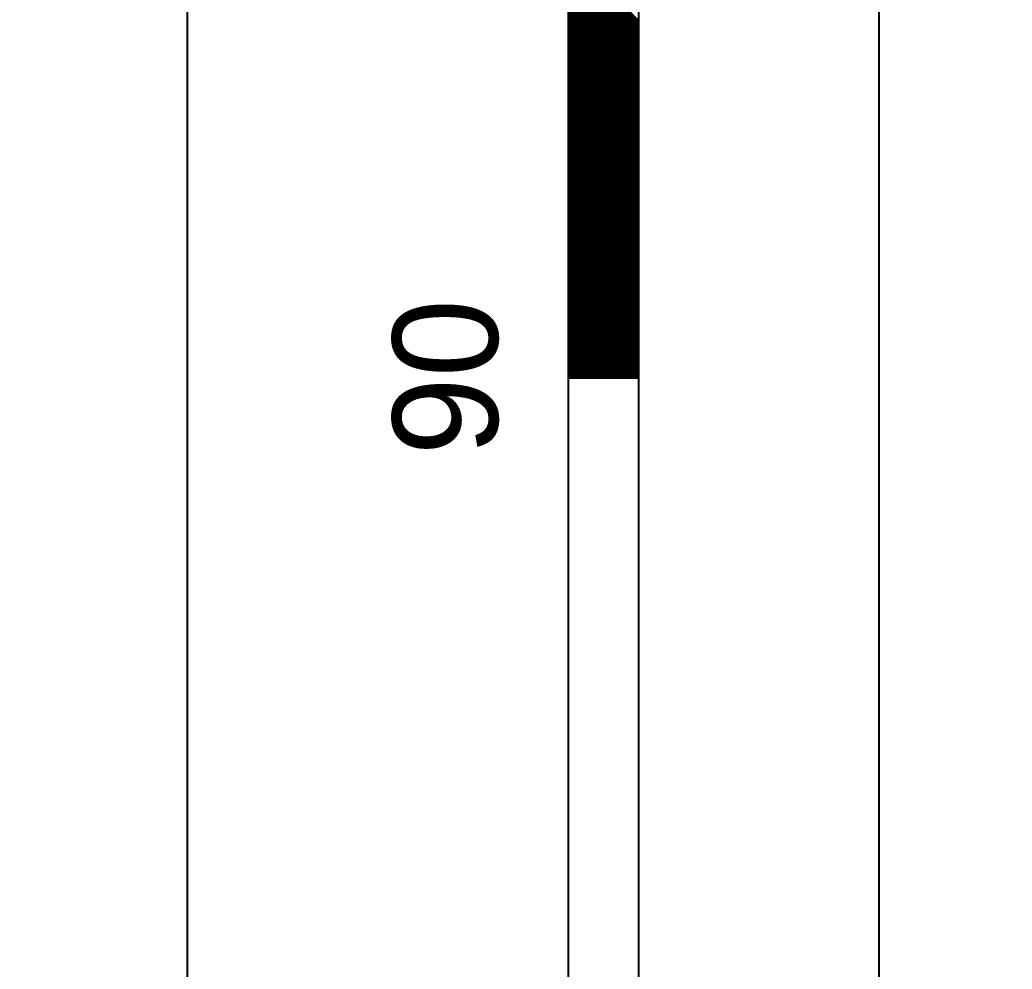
# Model space of a CAD drawing. Extents: x 731154 to 731744, y 4380181 to 4381208.
# Drawn here: x 731385.85 to 731399.99, y 4381162.58 to 4381176.12 of the extents above; entities that cross this region are included whole.
import ezdxf
from ezdxf.enums import TextEntityAlignment as Align

# ---------------------------------------------------------------- set-up
doc = ezdxf.new("R2010")
doc.units = 0
doc.layers.get('0').update_dxf_attribs({"linetype": 'CONTINUOUS'})

msp = doc.modelspace()

# ---------------------------------------------------------------- linework, layer by layer
at = {"color": 0, "linetype": 'CONTINUOUS'}
for p, q in [((731393.67, 4381081.01), (731393.67, 4381181.01)), ((731393.67, 4381081.01), (731393.67, 4381181.01)), ((731394.67, 4381081.01), (731394.67, 4381181.01)), ((731394.67, 4381081.01), (731394.67, 4381181.01)), ((731394.67, 4381176.1), (731393.67, 4381177.1)), ((731394.67, 4381176.1), (731393.67, 4381177.1)), ((731394.67, 4381176.09), (731393.67, 4381177.09)), ((731394.67, 4381176.09), (731393.67, 4381177.09)), ((731394.67, 4381176.07), (731393.67, 4381177.07)), ((731394.67, 4381176.07), (731393.67, 4381177.07)), ((731394.67, 4381176.06), (731393.67, 4381177.06)), ((731394.67, 4381176.06), (731393.67, 4381177.06)), ((731394.67, 4381176.05), (731393.67, 4381177.05)), ((731394.67, 4381176.05), (731393.67, 4381177.05)), ((731394.67, 4381176.03), (731393.67, 4381177.03)), ((731394.67, 4381176.03), (731393.67, 4381177.03)), ((731394.67, 4381176.02), (731393.67, 4381177.02)), ((731394.67, 4381176.02), (731393.67, 4381177.02)), ((731394.67, 4381176), (731393.67, 4381177)), ((731394.67, 4381176), (731393.67, 4381177)), ((731394.67, 4381175.99), (731393.67, 4381176.99)), ((731394.67, 4381175.99), (731393.67, 4381176.99)), ((731394.67, 4381175.97), (731393.67, 4381176.97)), ((731394.67, 4381175.97), (731393.67, 4381176.97)), ((731394.67, 4381175.96), (731393.67, 4381176.96)), ((731394.67, 4381175.96), (731393.67, 4381176.96)), ((731394.67, 4381175.95), (731393.67, 4381176.95)), ((731394.67, 4381175.95), (731393.67, 4381176.95)), ((731394.67, 4381175.93), (731393.67, 4381176.93)), ((731394.67, 4381175.93), (731393.67, 4381176.93)), ((731394.67, 4381175.92), (731393.67, 4381176.92)), ((731394.67, 4381175.92), (731393.67, 4381176.92)), ((731394.67, 4381175.9), (731393.67, 4381176.9)), ((731394.67, 4381175.9), (731393.67, 4381176.9)), ((731394.67, 4381175.89), (731393.67, 4381176.89)), ((731394.67, 4381175.89), (731393.67, 4381176.89)), ((731394.67, 4381175.88), (731393.67, 4381176.88)), ((731394.67, 4381175.88), (731393.67, 4381176.88)), ((731394.67, 4381175.86), (731393.67, 4381176.86)), ((731394.67, 4381175.86), (731393.67, 4381176.86)), ((731394.67, 4381175.85), (731393.67, 4381176.85)), ((731394.67, 4381175.85), (731393.67, 4381176.85)), ((731394.67, 4381175.83), (731393.67, 4381176.83)), ((731394.67, 4381175.83), (731393.67, 4381176.83)), ((731394.67, 4381175.82), (731393.67, 4381176.82)), ((731394.67, 4381175.82), (731393.67, 4381176.82)), ((731394.67, 4381175.81), (731393.67, 4381176.81)), ((731394.67, 4381175.81), (731393.67, 4381176.81)), ((731394.67, 4381175.79), (731393.67, 4381176.79)), ((731394.67, 4381175.79), (731393.67, 4381176.79)), ((731394.67, 4381175.78), (731393.67, 4381176.78)), ((731394.67, 4381175.78), (731393.67, 4381176.78)), ((731394.67, 4381175.76), (731393.67, 4381176.76)), ((731394.67, 4381175.76), (731393.67, 4381176.76)), ((731394.67, 4381175.75), (731393.67, 4381176.75)), ((731394.67, 4381175.75), (731393.67, 4381176.75)), ((731394.67, 4381175.73), (731393.67, 4381176.73)), ((731394.67, 4381175.73), (731393.67, 4381176.73)), ((731394.67, 4381175.72), (731393.67, 4381176.72)), ((731394.67, 4381175.72), (731393.67, 4381176.72)), ((731394.67, 4381175.71), (731393.67, 4381176.71)), ((731394.67, 4381175.71), (731393.67, 4381176.71)), ((731394.67, 4381175.69), (731393.67, 4381176.69)), ((731394.67, 4381175.69), (731393.67, 4381176.69)), ((731394.67, 4381175.68), (731393.67, 4381176.68)), ((731394.67, 4381175.68), (731393.67, 4381176.68)), ((731394.67, 4381175.66), (731393.67, 4381176.66)), ((731394.67, 4381175.66), (731393.67, 4381176.66)), ((731394.67, 4381175.65), (731393.67, 4381176.65)), ((731394.67, 4381175.65), (731393.67, 4381176.65)), ((731394.67, 4381175.64), (731393.67, 4381176.64)), ((731394.67, 4381175.64), (731393.67, 4381176.64)), ((731394.67, 4381175.62), (731393.67, 4381176.62)), ((731394.67, 4381175.62), (731393.67, 4381176.62)), ((731394.67, 4381175.61), (731393.67, 4381176.61)), ((731394.67, 4381175.61), (731393.67, 4381176.61)), ((731394.67, 4381175.59), (731393.67, 4381176.59)), ((731394.67, 4381175.59), (731393.67, 4381176.59)), ((731394.67, 4381175.58), (731393.67, 4381176.58)), ((731394.67, 4381175.58), (731393.67, 4381176.58)), ((731394.67, 4381175.56), (731393.67, 4381176.56)), ((731394.67, 4381175.56), (731393.67, 4381176.56)), ((731394.67, 4381175.55), (731393.67, 4381176.55)), ((731394.67, 4381175.55), (731393.67, 4381176.55)), ((731394.67, 4381175.54), (731393.67, 4381176.54)), ((731394.67, 4381175.54), (731393.67, 4381176.54)), ((731394.67, 4381175.52), (731393.67, 4381176.52)), ((731394.67, 4381175.52), (731393.67, 4381176.52)), ((731394.67, 4381175.51), (731393.67, 4381176.51)), ((731394.67, 4381175.51), (731393.67, 4381176.51)), ((731394.67, 4381175.49), (731393.67, 4381176.49)), ((731394.67, 4381175.49), (731393.67, 4381176.49)), ((731394.67, 4381175.48), (731393.67, 4381176.48)), ((731394.67, 4381175.48), (731393.67, 4381176.48)), ((731394.67, 4381175.47), (731393.67, 4381176.47)), ((731394.67, 4381175.47), (731393.67, 4381176.47)), ((731394.67, 4381175.45), (731393.67, 4381176.45)), ((731394.67, 4381175.45), (731393.67, 4381176.45)), ((731394.67, 4381175.44), (731393.67, 4381176.44)), ((731394.67, 4381175.44), (731393.67, 4381176.44)), ((731394.67, 4381175.42), (731393.67, 4381176.42)), ((731394.67, 4381175.42), (731393.67, 4381176.42)), ((731394.67, 4381175.41), (731393.67, 4381176.41)), ((731394.67, 4381175.41), (731393.67, 4381176.41)), ((731394.67, 4381175.39), (731393.67, 4381176.39)), ((731394.67, 4381175.39), (731393.67, 4381176.39)), ((731394.67, 4381175.38), (731393.67, 4381176.38)), ((731394.67, 4381175.38), (731393.67, 4381176.38)), ((731394.67, 4381175.37), (731393.67, 4381176.37)), ((731394.67, 4381175.37), (731393.67, 4381176.37)), ((731394.67, 4381175.35), (731393.67, 4381176.35)), ((731394.67, 4381175.35), (731393.67, 4381176.35)), ((731394.67, 4381175.34), (731393.67, 4381176.34)), ((731394.67, 4381175.34), (731393.67, 4381176.34)), ((731394.67, 4381175.32), (731393.67, 4381176.32)), ((731394.67, 4381175.32), (731393.67, 4381176.32)), ((731394.67, 4381175.31), (731393.67, 4381176.31)), ((731394.67, 4381175.31), (731393.67, 4381176.31)), ((731394.67, 4381175.3), (731393.67, 4381176.3)), ((731394.67, 4381175.3), (731393.67, 4381176.3)), ((731394.67, 4381175.28), (731393.67, 4381176.28)), ((731394.67, 4381175.28), (731393.67, 4381176.28)), ((731394.67, 4381175.27), (731393.67, 4381176.27)), ((731394.67, 4381175.27), (731393.67, 4381176.27)), ((731394.67, 4381175.25), (731393.67, 4381176.25)), ((731394.67, 4381175.25), (731393.67, 4381176.25)), ((731394.67, 4381175.24), (731393.67, 4381176.24)), ((731394.67, 4381175.24), (731393.67, 4381176.24)), ((731394.67, 4381175.23), (731393.67, 4381176.23)), ((731394.67, 4381175.23), (731393.67, 4381176.23)), ((731394.67, 4381175.21), (731393.67, 4381176.21)), ((731394.67, 4381175.21), (731393.67, 4381176.21)), ((731394.67, 4381175.2), (731393.67, 4381176.2)), ((731394.67, 4381175.2), (731393.67, 4381176.2)), ((731394.67, 4381175.18), (731393.67, 4381176.18)), ((731394.67, 4381175.18), (731393.67, 4381176.18)), ((731394.67, 4381175.17), (731393.67, 4381176.17)), ((731394.67, 4381175.17), (731393.67, 4381176.17)), ((731394.67, 4381175.15), (731393.67, 4381176.15)), ((731394.67, 4381175.15), (731393.67, 4381176.15)), ((731394.67, 4381175.14), (731393.67, 4381176.14)), ((731394.67, 4381175.14), (731393.67, 4381176.14)), ((731394.67, 4381175.13), (731393.67, 4381176.13)), ((731394.67, 4381175.13), (731393.67, 4381176.13)), ((731394.67, 4381175.11), (731393.67, 4381176.11)), ((731394.67, 4381175.11), (731393.67, 4381176.11)), ((731394.67, 4381175.1), (731393.67, 4381176.1)), ((731394.67, 4381175.1), (731393.67, 4381176.1)), ((731394.67, 4381175.08), (731393.67, 4381176.08)), ((731394.67, 4381175.08), (731393.67, 4381176.08)), ((731394.67, 4381175.07), (731393.67, 4381176.07)), ((731394.67, 4381175.07), (731393.67, 4381176.07)), ((731394.67, 4381175.06), (731393.67, 4381176.06)), ((731394.67, 4381175.06), (731393.67, 4381176.06)), ((731394.67, 4381175.04), (731393.67, 4381176.04)), ((731394.67, 4381175.04), (731393.67, 4381176.04)), ((731394.67, 4381175.03), (731393.67, 4381176.03)), ((731394.67, 4381175.03), (731393.67, 4381176.03)), ((731394.67, 4381175.01), (731393.67, 4381176.01)), ((731394.67, 4381175.01), (731393.67, 4381176.01)), ((731394.67, 4381175), (731393.67, 4381176)), ((731394.67, 4381175), (731393.67, 4381176)), ((731394.67, 4381174.98), (731393.67, 4381175.98)), ((731394.67, 4381174.98), (731393.67, 4381175.98)), ((731394.67, 4381174.97), (731393.67, 4381175.97)), ((731394.67, 4381174.97), (731393.67, 4381175.97)), ((731394.67, 4381174.96), (731393.67, 4381175.96)), ((731394.67, 4381174.96), (731393.67, 4381175.96)), ((731394.67, 4381174.94), (731393.67, 4381175.94)), ((731394.67, 4381174.94), (731393.67, 4381175.94)), ((731394.67, 4381174.93), (731393.67, 4381175.93)), ((731394.67, 4381174.93), (731393.67, 4381175.93)), ((731394.67, 4381174.91), (731393.67, 4381175.91)), ((731394.67, 4381174.91), (731393.67, 4381175.91)), ((731394.67, 4381174.9), (731393.67, 4381175.9)), ((731394.67, 4381174.9), (731393.67, 4381175.9)), ((731394.67, 4381174.89), (731393.67, 4381175.89)), ((731394.67, 4381174.89), (731393.67, 4381175.89)), ((731394.67, 4381174.87), (731393.67, 4381175.87)), ((731394.67, 4381174.87), (731393.67, 4381175.87)), ((731394.67, 4381174.86), (731393.67, 4381175.86)), ((731394.67, 4381174.86), (731393.67, 4381175.86)), ((731394.67, 4381174.84), (731393.67, 4381175.84)), ((731394.67, 4381174.84), (731393.67, 4381175.84)), ((731394.67, 4381174.83), (731393.67, 4381175.83)), ((731394.67, 4381174.83), (731393.67, 4381175.83)), ((731394.67, 4381174.82), (731393.67, 4381175.82)), ((731394.67, 4381174.82), (731393.67, 4381175.82)), ((731394.67, 4381174.8), (731393.67, 4381175.8)), ((731394.67, 4381174.8), (731393.67, 4381175.8)), ((731394.67, 4381174.79), (731393.67, 4381175.79)), ((731394.67, 4381174.79), (731393.67, 4381175.79)), ((731394.67, 4381174.77), (731393.67, 4381175.77)), ((731394.67, 4381174.77), (731393.67, 4381175.77)), ((731394.67, 4381174.76), (731393.67, 4381175.76)), ((731394.67, 4381174.76), (731393.67, 4381175.76)), ((731394.67, 4381174.74), (731393.67, 4381175.74)), ((731394.67, 4381174.74), (731393.67, 4381175.74)), ((731394.67, 4381174.73), (731393.67, 4381175.73)), ((731394.67, 4381174.73), (731393.67, 4381175.73)), ((731394.67, 4381174.72), (731393.67, 4381175.72)), ((731394.67, 4381174.72), (731393.67, 4381175.72)), ((731394.67, 4381174.7), (731393.67, 4381175.7)), ((731394.67, 4381174.7), (731393.67, 4381175.7)), ((731394.67, 4381174.69), (731393.67, 4381175.69)), ((731394.67, 4381174.69), (731393.67, 4381175.69)), ((731394.67, 4381174.67), (731393.67, 4381175.67)), ((731394.67, 4381174.67), (731393.67, 4381175.67)), ((731394.67, 4381174.66), (731393.67, 4381175.66)), ((731394.67, 4381174.66), (731393.67, 4381175.66)), ((731394.67, 4381174.65), (731393.67, 4381175.65)), ((731394.67, 4381174.65), (731393.67, 4381175.65)), ((731394.67, 4381174.63), (731393.67, 4381175.63)), ((731394.67, 4381174.63), (731393.67, 4381175.63)), ((731394.67, 4381174.62), (731393.67, 4381175.62)), ((731394.67, 4381174.62), (731393.67, 4381175.62)), ((731394.67, 4381174.6), (731393.67, 4381175.6)), ((731394.67, 4381174.6), (731393.67, 4381175.6)), ((731394.67, 4381174.59), (731393.67, 4381175.59)), ((731394.67, 4381174.59), (731393.67, 4381175.59)), ((731394.67, 4381174.57), (731393.67, 4381175.57)), ((731394.67, 4381174.57), (731393.67, 4381175.57)), ((731394.67, 4381174.56), (731393.67, 4381175.56)), ((731394.67, 4381174.56), (731393.67, 4381175.56)), ((731394.67, 4381174.55), (731393.67, 4381175.55)), ((731394.67, 4381174.55), (731393.67, 4381175.55)), ((731394.67, 4381174.53), (731393.67, 4381175.53)), ((731394.67, 4381174.53), (731393.67, 4381175.53)), ((731394.67, 4381174.52), (731393.67, 4381175.52)), ((731394.67, 4381174.52), (731393.67, 4381175.52)), ((731394.67, 4381174.5), (731393.67, 4381175.5)), ((731394.67, 4381174.5), (731393.67, 4381175.5)), ((731394.67, 4381174.49), (731393.67, 4381175.49)), ((731394.67, 4381174.49), (731393.67, 4381175.49)), ((731394.67, 4381174.48), (731393.67, 4381175.48)), ((731394.67, 4381174.48), (731393.67, 4381175.48)), ((731394.67, 4381174.46), (731393.67, 4381175.46)), ((731394.67, 4381174.46), (731393.67, 4381175.46)), ((731394.67, 4381174.45), (731393.67, 4381175.45)), ((731394.67, 4381174.45), (731393.67, 4381175.45)), ((731394.67, 4381174.43), (731393.67, 4381175.43)), ((731394.67, 4381174.43), (731393.67, 4381175.43)), ((731394.67, 4381174.42), (731393.67, 4381175.42)), ((731394.67, 4381174.42), (731393.67, 4381175.42)), ((731394.67, 4381174.4), (731393.67, 4381175.4)), ((731394.67, 4381174.4), (731393.67, 4381175.4)), ((731394.67, 4381174.39), (731393.67, 4381175.39)), ((731394.67, 4381174.39), (731393.67, 4381175.39)), ((731394.67, 4381174.38), (731393.67, 4381175.38)), ((731394.67, 4381174.38), (731393.67, 4381175.38)), ((731394.67, 4381174.36), (731393.67, 4381175.36)), ((731394.67, 4381174.36), (731393.67, 4381175.36)), ((731394.67, 4381174.35), (731393.67, 4381175.35)), ((731394.67, 4381174.35), (731393.67, 4381175.35)), ((731394.67, 4381174.33), (731393.67, 4381175.33)), ((731394.67, 4381174.33), (731393.67, 4381175.33)), ((731394.67, 4381174.32), (731393.67, 4381175.32)), ((731394.67, 4381174.32), (731393.67, 4381175.32)), ((731394.67, 4381174.31), (731393.67, 4381175.31)), ((731394.67, 4381174.31), (731393.67, 4381175.31)), ((731394.67, 4381174.29), (731393.67, 4381175.29)), ((731394.67, 4381174.29), (731393.67, 4381175.29)), ((731394.67, 4381174.28), (731393.67, 4381175.28)), ((731394.67, 4381174.28), (731393.67, 4381175.28)), ((731394.67, 4381174.26), (731393.67, 4381175.26)), ((731394.67, 4381174.26), (731393.67, 4381175.26)), ((731394.67, 4381174.25), (731393.67, 4381175.25)), ((731394.67, 4381174.25), (731393.67, 4381175.25)), ((731394.67, 4381174.24), (731393.67, 4381175.24)), ((731394.67, 4381174.24), (731393.67, 4381175.24)), ((731394.67, 4381174.22), (731393.67, 4381175.22)), ((731394.67, 4381174.22), (731393.67, 4381175.22)), ((731394.67, 4381174.21), (731393.67, 4381175.21)), ((731394.67, 4381174.21), (731393.67, 4381175.21)), ((731394.67, 4381174.19), (731393.67, 4381175.19)), ((731394.67, 4381174.19), (731393.67, 4381175.19)), ((731394.67, 4381174.18), (731393.67, 4381175.18)), ((731394.67, 4381174.18), (731393.67, 4381175.18)), ((731394.67, 4381174.16), (731393.67, 4381175.16)), ((731394.67, 4381174.16), (731393.67, 4381175.16)), ((731394.67, 4381174.15), (731393.67, 4381175.15)), ((731394.67, 4381174.15), (731393.67, 4381175.15)), ((731394.67, 4381174.14), (731393.67, 4381175.14)), ((731394.67, 4381174.14), (731393.67, 4381175.14)), ((731394.67, 4381174.12), (731393.67, 4381175.12)), ((731394.67, 4381174.12), (731393.67, 4381175.12)), ((731394.67, 4381174.11), (731393.67, 4381175.11)), ((731394.67, 4381174.11), (731393.67, 4381175.11)), ((731394.67, 4381174.09), (731393.67, 4381175.09)), ((731394.67, 4381174.09), (731393.67, 4381175.09)), ((731394.67, 4381174.08), (731393.67, 4381175.08)), ((731394.67, 4381174.08), (731393.67, 4381175.08)), ((731394.67, 4381174.07), (731393.67, 4381175.07)), ((731394.67, 4381174.07), (731393.67, 4381175.07)), ((731394.67, 4381174.05), (731393.67, 4381175.05)), ((731394.67, 4381174.05), (731393.67, 4381175.05)), ((731394.67, 4381174.04), (731393.67, 4381175.04)), ((731394.67, 4381174.04), (731393.67, 4381175.04)), ((731394.67, 4381174.02), (731393.67, 4381175.02)), ((731394.67, 4381174.02), (731393.67, 4381175.02)), ((731394.67, 4381174.01), (731393.67, 4381175.01)), ((731394.67, 4381174.01), (731393.67, 4381175.01)), ((731394.67, 4381173.99), (731393.67, 4381174.99)), ((731394.67, 4381173.99), (731393.67, 4381174.99)), ((731394.67, 4381173.98), (731393.67, 4381174.98)), ((731394.67, 4381173.98), (731393.67, 4381174.98)), ((731394.67, 4381173.97), (731393.67, 4381174.97)), ((731394.67, 4381173.97), (731393.67, 4381174.97)), ((731394.67, 4381173.95), (731393.67, 4381174.95)), ((731394.67, 4381173.95), (731393.67, 4381174.95)), ((731394.67, 4381173.94), (731393.67, 4381174.94)), ((731394.67, 4381173.94), (731393.67, 4381174.94)), ((731394.67, 4381173.92), (731393.67, 4381174.92)), ((731394.67, 4381173.92), (731393.67, 4381174.92)), ((731394.67, 4381173.91), (731393.67, 4381174.91)), ((731394.67, 4381173.91), (731393.67, 4381174.91)), ((731394.67, 4381173.9), (731393.67, 4381174.9)), ((731394.67, 4381173.9), (731393.67, 4381174.9)), ((731394.67, 4381173.88), (731393.67, 4381174.88)), ((731394.67, 4381173.88), (731393.67, 4381174.88)), ((731394.67, 4381173.87), (731393.67, 4381174.87)), ((731394.67, 4381173.87), (731393.67, 4381174.87)), ((731394.67, 4381173.85), (731393.67, 4381174.85)), ((731394.67, 4381173.85), (731393.67, 4381174.85)), ((731394.67, 4381173.84), (731393.67, 4381174.84)), ((731394.67, 4381173.84), (731393.67, 4381174.84)), ((731394.67, 4381173.83), (731393.67, 4381174.83)), ((731394.67, 4381173.83), (731393.67, 4381174.83)), ((731394.67, 4381173.81), (731393.67, 4381174.81)), ((731394.67, 4381173.81), (731393.67, 4381174.81)), ((731394.67, 4381173.8), (731393.67, 4381174.8)), ((731394.67, 4381173.8), (731393.67, 4381174.8)), ((731394.67, 4381173.78), (731393.67, 4381174.78)), ((731394.67, 4381173.78), (731393.67, 4381174.78)), ((731394.67, 4381173.77), (731393.67, 4381174.77)), ((731394.67, 4381173.77), (731393.67, 4381174.77)), ((731394.67, 4381173.75), (731393.67, 4381174.75)), ((731394.67, 4381173.75), (731393.67, 4381174.75)), ((731394.67, 4381173.74), (731393.67, 4381174.74)), ((731394.67, 4381173.74), (731393.67, 4381174.74)), ((731394.67, 4381173.73), (731393.67, 4381174.73)), ((731394.67, 4381173.73), (731393.67, 4381174.73)), ((731394.67, 4381173.71), (731393.67, 4381174.71)), ((731394.67, 4381173.71), (731393.67, 4381174.71)), ((731394.67, 4381173.7), (731393.67, 4381174.7)), ((731394.67, 4381173.7), (731393.67, 4381174.7)), ((731394.67, 4381173.68), (731393.67, 4381174.68)), ((731394.67, 4381173.68), (731393.67, 4381174.68)), ((731394.67, 4381173.67), (731393.67, 4381174.67)), ((731394.67, 4381173.67), (731393.67, 4381174.67)), ((731394.67, 4381173.66), (731393.67, 4381174.66)), ((731394.67, 4381173.66), (731393.67, 4381174.66)), ((731394.67, 4381173.64), (731393.67, 4381174.64)), ((731394.67, 4381173.64), (731393.67, 4381174.64)), ((731394.67, 4381173.63), (731393.67, 4381174.63)), ((731394.67, 4381173.63), (731393.67, 4381174.63)), ((731394.67, 4381173.61), (731393.67, 4381174.61)), ((731394.67, 4381173.61), (731393.67, 4381174.61)), ((731394.67, 4381173.6), (731393.67, 4381174.6)), ((731394.67, 4381173.6), (731393.67, 4381174.6)), ((731394.67, 4381173.58), (731393.67, 4381174.58)), ((731394.67, 4381173.58), (731393.67, 4381174.58)), ((731394.67, 4381173.57), (731393.67, 4381174.57)), ((731394.67, 4381173.57), (731393.67, 4381174.57)), ((731394.67, 4381173.56), (731393.67, 4381174.56)), ((731394.67, 4381173.56), (731393.67, 4381174.56)), ((731394.67, 4381173.54), (731393.67, 4381174.54)), ((731394.67, 4381173.54), (731393.67, 4381174.54)), ((731394.67, 4381173.53), (731393.67, 4381174.53)), ((731394.67, 4381173.53), (731393.67, 4381174.53)), ((731394.67, 4381173.51), (731393.67, 4381174.51)), ((731394.67, 4381173.51), (731393.67, 4381174.51)), ((731394.67, 4381173.5), (731393.67, 4381174.5)), ((731394.67, 4381173.5), (731393.67, 4381174.5)), ((731394.67, 4381173.49), (731393.67, 4381174.49)), ((731394.67, 4381173.49), (731393.67, 4381174.49)), ((731394.67, 4381173.47), (731393.67, 4381174.47)), ((731394.67, 4381173.47), (731393.67, 4381174.47)), ((731394.67, 4381173.46), (731393.67, 4381174.46)), ((731394.67, 4381173.46), (731393.67, 4381174.46)), ((731394.67, 4381173.44), (731393.67, 4381174.44)), ((731394.67, 4381173.44), (731393.67, 4381174.44)), ((731394.67, 4381173.43), (731393.67, 4381174.43)), ((731394.67, 4381173.43), (731393.67, 4381174.43)), ((731394.67, 4381173.41), (731393.67, 4381174.41)), ((731394.67, 4381173.41), (731393.67, 4381174.41)), ((731394.67, 4381173.4), (731393.67, 4381174.4)), ((731394.67, 4381173.4), (731393.67, 4381174.4)), ((731394.67, 4381173.39), (731393.67, 4381174.39)), ((731394.67, 4381173.39), (731393.67, 4381174.39)), ((731394.67, 4381173.37), (731393.67, 4381174.37)), ((731394.67, 4381173.37), (731393.67, 4381174.37)), ((731394.67, 4381173.36), (731393.67, 4381174.36)), ((731394.67, 4381173.36), (731393.67, 4381174.36)), ((731394.67, 4381173.34), (731393.67, 4381174.34)), ((731394.67, 4381173.34), (731393.67, 4381174.34)), ((731394.67, 4381173.33), (731393.67, 4381174.33)), ((731394.67, 4381173.33), (731393.67, 4381174.33)), ((731394.67, 4381173.32), (731393.67, 4381174.32)), ((731394.67, 4381173.32), (731393.67, 4381174.32)), ((731394.67, 4381173.3), (731393.67, 4381174.3)), ((731394.67, 4381173.3), (731393.67, 4381174.3)), ((731394.67, 4381173.29), (731393.67, 4381174.29)), ((731394.67, 4381173.29), (731393.67, 4381174.29)), ((731394.67, 4381173.27), (731393.67, 4381174.27)), ((731394.67, 4381173.27), (731393.67, 4381174.27)), ((731394.67, 4381173.26), (731393.67, 4381174.26)), ((731394.67, 4381173.26), (731393.67, 4381174.26)), ((731394.67, 4381173.25), (731393.67, 4381174.25)), ((731394.67, 4381173.25), (731393.67, 4381174.25)), ((731394.67, 4381173.23), (731393.67, 4381174.23)), ((731394.67, 4381173.23), (731393.67, 4381174.23)), ((731394.67, 4381173.22), (731393.67, 4381174.22)), ((731394.67, 4381173.22), (731393.67, 4381174.22)), ((731394.67, 4381173.2), (731393.67, 4381174.2)), ((731394.67, 4381173.2), (731393.67, 4381174.2)), ((731394.67, 4381173.19), (731393.67, 4381174.19)), ((731394.67, 4381173.19), (731393.67, 4381174.19)), ((731394.67, 4381173.17), (731393.67, 4381174.17)), ((731394.67, 4381173.17), (731393.67, 4381174.17)), ((731394.67, 4381173.16), (731393.67, 4381174.16)), ((731394.67, 4381173.16), (731393.67, 4381174.16)), ((731394.67, 4381173.15), (731393.67, 4381174.15)), ((731394.67, 4381173.15), (731393.67, 4381174.15)), ((731394.67, 4381173.13), (731393.67, 4381174.13)), ((731394.67, 4381173.13), (731393.67, 4381174.13)), ((731394.67, 4381173.12), (731393.67, 4381174.12)), ((731394.67, 4381173.12), (731393.67, 4381174.12)), ((731394.67, 4381173.1), (731393.67, 4381174.1)), ((731394.67, 4381173.1), (731393.67, 4381174.1)), ((731394.67, 4381173.09), (731393.67, 4381174.09)), ((731394.67, 4381173.09), (731393.67, 4381174.09)), ((731394.67, 4381173.08), (731393.67, 4381174.08)), ((731394.67, 4381173.08), (731393.67, 4381174.08)), ((731394.67, 4381173.06), (731393.67, 4381174.06)), ((731394.67, 4381173.06), (731393.67, 4381174.06)), ((731394.67, 4381173.05), (731393.67, 4381174.05)), ((731394.67, 4381173.05), (731393.67, 4381174.05)), ((731394.67, 4381173.03), (731393.67, 4381174.03)), ((731394.67, 4381173.03), (731393.67, 4381174.03)), ((731394.67, 4381173.02), (731393.67, 4381174.02)), ((731394.67, 4381173.02), (731393.67, 4381174.02)), ((731394.67, 4381173), (731393.67, 4381174)), ((731394.67, 4381173), (731393.67, 4381174)), ((731394.67, 4381172.99), (731393.67, 4381173.99)), ((731394.67, 4381172.99), (731393.67, 4381173.99)), ((731394.67, 4381172.98), (731393.67, 4381173.98)), ((731394.67, 4381172.98), (731393.67, 4381173.98)), ((731394.67, 4381172.96), (731393.67, 4381173.96)), ((731394.67, 4381172.96), (731393.67, 4381173.96)), ((731394.67, 4381172.95), (731393.67, 4381173.95)), ((731394.67, 4381172.95), (731393.67, 4381173.95)), ((731394.67, 4381172.93), (731393.67, 4381173.93)), ((731394.67, 4381172.93), (731393.67, 4381173.93)), ((731394.67, 4381172.92), (731393.67, 4381173.92)), ((731394.67, 4381172.92), (731393.67, 4381173.92)), ((731394.67, 4381172.91), (731393.67, 4381173.91)), ((731394.67, 4381172.91), (731393.67, 4381173.91)), ((731394.67, 4381172.89), (731393.67, 4381173.89)), ((731394.67, 4381172.89), (731393.67, 4381173.89)), ((731394.67, 4381172.88), (731393.67, 4381173.88)), ((731394.67, 4381172.88), (731393.67, 4381173.88)), ((731394.67, 4381172.86), (731393.67, 4381173.86)), ((731394.67, 4381172.86), (731393.67, 4381173.86)), ((731394.67, 4381172.85), (731393.67, 4381173.85)), ((731394.67, 4381172.85), (731393.67, 4381173.85)), ((731394.67, 4381172.84), (731393.67, 4381173.84)), ((731394.67, 4381172.84), (731393.67, 4381173.84)), ((731394.67, 4381172.82), (731393.67, 4381173.82)), ((731394.67, 4381172.82), (731393.67, 4381173.82)), ((731394.67, 4381172.81), (731393.67, 4381173.81)), ((731394.67, 4381172.81), (731393.67, 4381173.81)), ((731394.67, 4381172.79), (731393.67, 4381173.79)), ((731394.67, 4381172.79), (731393.67, 4381173.79)), ((731394.67, 4381172.78), (731393.67, 4381173.78)), ((731394.67, 4381172.78), (731393.67, 4381173.78)), ((731394.67, 4381172.76), (731393.67, 4381173.76)), ((731394.67, 4381172.76), (731393.67, 4381173.76)), ((731394.67, 4381172.75), (731393.67, 4381173.75)), ((731394.67, 4381172.75), (731393.67, 4381173.75)), ((731394.67, 4381172.74), (731393.67, 4381173.74)), ((731394.67, 4381172.74), (731393.67, 4381173.74)), ((731394.67, 4381172.72), (731393.67, 4381173.72)), ((731394.67, 4381172.72), (731393.67, 4381173.72)), ((731394.67, 4381172.71), (731393.67, 4381173.71)), ((731394.67, 4381172.71), (731393.67, 4381173.71)), ((731394.67, 4381172.69), (731393.67, 4381173.69)), ((731394.67, 4381172.69), (731393.67, 4381173.69)), ((731394.67, 4381172.68), (731393.67, 4381173.68)), ((731394.67, 4381172.68), (731393.67, 4381173.68)), ((731394.67, 4381172.67), (731393.67, 4381173.67)), ((731394.67, 4381172.67), (731393.67, 4381173.67)), ((731394.67, 4381172.65), (731393.67, 4381173.65)), ((731394.67, 4381172.65), (731393.67, 4381173.65)), ((731394.67, 4381172.64), (731393.67, 4381173.64)), ((731394.67, 4381172.64), (731393.67, 4381173.64)), ((731394.67, 4381172.62), (731393.67, 4381173.62)), ((731394.67, 4381172.62), (731393.67, 4381173.62)), ((731394.67, 4381172.61), (731393.67, 4381173.61)), ((731394.67, 4381172.61), (731393.67, 4381173.61)), ((731394.67, 4381172.59), (731393.67, 4381173.59)), ((731394.67, 4381172.59), (731393.67, 4381173.59)), ((731394.67, 4381172.58), (731393.67, 4381173.58)), ((731394.67, 4381172.58), (731393.67, 4381173.58)), ((731394.67, 4381172.57), (731393.67, 4381173.57)), ((731394.67, 4381172.57), (731393.67, 4381173.57)), ((731394.67, 4381172.55), (731393.67, 4381173.55)), ((731394.67, 4381172.55), (731393.67, 4381173.55)), ((731394.67, 4381172.54), (731393.67, 4381173.54)), ((731394.67, 4381172.54), (731393.67, 4381173.54)), ((731394.67, 4381172.52), (731393.67, 4381173.52)), ((731394.67, 4381172.52), (731393.67, 4381173.52)), ((731394.67, 4381172.51), (731393.67, 4381173.51)), ((731394.67, 4381172.51), (731393.67, 4381173.51)), ((731394.67, 4381172.5), (731393.67, 4381173.5)), ((731394.67, 4381172.5), (731393.67, 4381173.5)), ((731394.67, 4381172.48), (731393.67, 4381173.48)), ((731394.67, 4381172.48), (731393.67, 4381173.48)), ((731394.67, 4381172.47), (731393.67, 4381173.47)), ((731394.67, 4381172.47), (731393.67, 4381173.47)), ((731394.67, 4381172.45), (731393.67, 4381173.45)), ((731394.67, 4381172.45), (731393.67, 4381173.45)), ((731394.67, 4381172.44), (731393.67, 4381173.44)), ((731394.67, 4381172.44), (731393.67, 4381173.44)), ((731394.67, 4381172.43), (731393.67, 4381173.43)), ((731394.67, 4381172.43), (731393.67, 4381173.43)), ((731394.67, 4381172.41), (731393.67, 4381173.41)), ((731394.67, 4381172.41), (731393.67, 4381173.41)), ((731394.67, 4381172.4), (731393.67, 4381173.4)), ((731394.67, 4381172.4), (731393.67, 4381173.4)), ((731394.67, 4381172.38), (731393.67, 4381173.38)), ((731394.67, 4381172.38), (731393.67, 4381173.38)), ((731394.67, 4381172.37), (731393.67, 4381173.37)), ((731394.67, 4381172.37), (731393.67, 4381173.37)), ((731394.67, 4381172.35), (731393.67, 4381173.35)), ((731394.67, 4381172.35), (731393.67, 4381173.35)), ((731394.67, 4381172.34), (731393.67, 4381173.34)), ((731394.67, 4381172.34), (731393.67, 4381173.34)), ((731394.67, 4381172.33), (731393.67, 4381173.33)), ((731394.67, 4381172.33), (731393.67, 4381173.33)), ((731394.67, 4381172.31), (731393.67, 4381173.31)), ((731394.67, 4381172.31), (731393.67, 4381173.31)), ((731394.67, 4381172.3), (731393.67, 4381173.3)), ((731394.67, 4381172.3), (731393.67, 4381173.3)), ((731394.67, 4381172.28), (731393.67, 4381173.28)), ((731394.67, 4381172.28), (731393.67, 4381173.28)), ((731394.67, 4381172.27), (731393.67, 4381173.27)), ((731394.67, 4381172.27), (731393.67, 4381173.27)), ((731394.67, 4381172.26), (731393.67, 4381173.26)), ((731394.67, 4381172.26), (731393.67, 4381173.26)), ((731394.67, 4381172.24), (731393.67, 4381173.24)), ((731394.67, 4381172.24), (731393.67, 4381173.24)), ((731394.67, 4381172.23), (731393.67, 4381173.23)), ((731394.67, 4381172.23), (731393.67, 4381173.23)), ((731394.67, 4381172.21), (731393.67, 4381173.21)), ((731394.67, 4381172.21), (731393.67, 4381173.21)), ((731394.67, 4381172.2), (731393.67, 4381173.2)), ((731394.67, 4381172.2), (731393.67, 4381173.2)), ((731394.67, 4381172.18), (731393.67, 4381173.18)), ((731394.67, 4381172.18), (731393.67, 4381173.18)), ((731394.67, 4381172.17), (731393.67, 4381173.17)), ((731394.67, 4381172.17), (731393.67, 4381173.17)), ((731394.67, 4381172.16), (731393.67, 4381173.16)), ((731394.67, 4381172.16), (731393.67, 4381173.16)), ((731394.67, 4381172.14), (731393.67, 4381173.14)), ((731394.67, 4381172.14), (731393.67, 4381173.14)), ((731394.67, 4381172.13), (731393.67, 4381173.13)), ((731394.67, 4381172.13), (731393.67, 4381173.13)), ((731394.67, 4381172.11), (731393.67, 4381173.11)), ((731394.67, 4381172.11), (731393.67, 4381173.11)), ((731394.67, 4381172.1), (731393.67, 4381173.1)), ((731394.67, 4381172.1), (731393.67, 4381173.1)), ((731394.67, 4381172.09), (731393.67, 4381173.09)), ((731394.67, 4381172.09), (731393.67, 4381173.09)), ((731394.67, 4381172.07), (731393.67, 4381173.07)), ((731394.67, 4381172.07), (731393.67, 4381173.07)), ((731394.67, 4381172.06), (731393.67, 4381173.06)), ((731394.67, 4381172.06), (731393.67, 4381173.06)), ((731394.67, 4381172.04), (731393.67, 4381173.04)), ((731394.67, 4381172.04), (731393.67, 4381173.04)), ((731394.67, 4381172.03), (731393.67, 4381173.03)), ((731394.67, 4381172.03), (731393.67, 4381173.03)), ((731394.67, 4381172.01), (731393.67, 4381173.01)), ((731394.67, 4381172.01), (731393.67, 4381173.01)), ((731394.67, 4381172), (731393.67, 4381173)), ((731394.67, 4381172), (731393.67, 4381173)), ((731394.67, 4381171.99), (731393.67, 4381172.99)), ((731394.67, 4381171.99), (731393.67, 4381172.99)), ((731394.67, 4381171.97), (731393.67, 4381172.97)), ((731394.67, 4381171.97), (731393.67, 4381172.97)), ((731394.67, 4381171.96), (731393.67, 4381172.96)), ((731394.67, 4381171.96), (731393.67, 4381172.96)), ((731394.67, 4381171.94), (731393.67, 4381172.94)), ((731394.67, 4381171.94), (731393.67, 4381172.94)), ((731394.67, 4381171.93), (731393.67, 4381172.93)), ((731394.67, 4381171.93), (731393.67, 4381172.93)), ((731394.67, 4381171.92), (731393.67, 4381172.92)), ((731394.67, 4381171.92), (731393.67, 4381172.92)), ((731394.67, 4381171.9), (731393.67, 4381172.9)), ((731394.67, 4381171.9), (731393.67, 4381172.9)), ((731394.67, 4381171.89), (731393.67, 4381172.89)), ((731394.67, 4381171.89), (731393.67, 4381172.89)), ((731394.67, 4381171.87), (731393.67, 4381172.87)), ((731394.67, 4381171.87), (731393.67, 4381172.87)), ((731394.67, 4381171.86), (731393.67, 4381172.86)), ((731394.67, 4381171.86), (731393.67, 4381172.86)), ((731394.67, 4381171.85), (731393.67, 4381172.85)), ((731394.67, 4381171.85), (731393.67, 4381172.85)), ((731394.67, 4381171.83), (731393.67, 4381172.83)), ((731394.67, 4381171.83), (731393.67, 4381172.83)), ((731394.67, 4381171.82), (731393.67, 4381172.82)), ((731394.67, 4381171.82), (731393.67, 4381172.82)), ((731394.67, 4381171.8), (731393.67, 4381172.8)), ((731394.67, 4381171.8), (731393.67, 4381172.8)), ((731394.67, 4381171.79), (731393.67, 4381172.79)), ((731394.67, 4381171.79), (731393.67, 4381172.79)), ((731394.67, 4381171.77), (731393.67, 4381172.77)), ((731394.67, 4381171.77), (731393.67, 4381172.77)), ((731394.67, 4381171.76), (731393.67, 4381172.76)), ((731394.67, 4381171.76), (731393.67, 4381172.76)), ((731394.67, 4381171.75), (731393.67, 4381172.75)), ((731394.67, 4381171.75), (731393.67, 4381172.75)), ((731394.67, 4381171.73), (731393.67, 4381172.73)), ((731394.67, 4381171.73), (731393.67, 4381172.73)), ((731394.67, 4381171.72), (731393.67, 4381172.72)), ((731394.67, 4381171.72), (731393.67, 4381172.72)), ((731394.67, 4381171.7), (731393.67, 4381172.7)), ((731394.67, 4381171.7), (731393.67, 4381172.7)), ((731394.67, 4381171.69), (731393.67, 4381172.69)), ((731394.67, 4381171.69), (731393.67, 4381172.69)), ((731394.67, 4381171.68), (731393.67, 4381172.68)), ((731394.67, 4381171.68), (731393.67, 4381172.68)), ((731394.67, 4381171.66), (731393.67, 4381172.66)), ((731394.67, 4381171.66), (731393.67, 4381172.66)), ((731394.67, 4381171.65), (731393.67, 4381172.65)), ((731394.67, 4381171.65), (731393.67, 4381172.65)), ((731394.67, 4381171.63), (731393.67, 4381172.63)), ((731394.67, 4381171.63), (731393.67, 4381172.63)), ((731394.67, 4381171.62), (731393.67, 4381172.62)), ((731394.67, 4381171.62), (731393.67, 4381172.62)), ((731394.67, 4381171.6), (731393.67, 4381172.6)), ((731394.67, 4381171.6), (731393.67, 4381172.6)), ((731394.67, 4381171.59), (731393.67, 4381172.59)), ((731394.67, 4381171.59), (731393.67, 4381172.59)), ((731394.67, 4381171.58), (731393.67, 4381172.58)), ((731394.67, 4381171.58), (731393.67, 4381172.58)), ((731394.67, 4381171.56), (731393.67, 4381172.56)), ((731394.67, 4381171.56), (731393.67, 4381172.56)), ((731394.67, 4381171.55), (731393.67, 4381172.55)), ((731394.67, 4381171.55), (731393.67, 4381172.55)), ((731394.67, 4381171.53), (731393.67, 4381172.53)), ((731394.67, 4381171.53), (731393.67, 4381172.53)), ((731394.67, 4381171.52), (731393.67, 4381172.52)), ((731394.67, 4381171.52), (731393.67, 4381172.52)), ((731394.67, 4381171.51), (731393.67, 4381172.51)), ((731394.67, 4381171.51), (731393.67, 4381172.51)), ((731394.67, 4381171.49), (731393.67, 4381172.49)), ((731394.67, 4381171.49), (731393.67, 4381172.49)), ((731394.67, 4381171.48), (731393.67, 4381172.48)), ((731394.67, 4381171.48), (731393.67, 4381172.48)), ((731394.67, 4381171.46), (731393.67, 4381172.46)), ((731394.67, 4381171.46), (731393.67, 4381172.46)), ((731394.67, 4381171.45), (731393.67, 4381172.45)), ((731394.67, 4381171.45), (731393.67, 4381172.45)), ((731394.67, 4381171.44), (731393.67, 4381172.44)), ((731394.67, 4381171.44), (731393.67, 4381172.44)), ((731394.67, 4381171.42), (731393.67, 4381172.42)), ((731394.67, 4381171.42), (731393.67, 4381172.42)), ((731394.67, 4381171.41), (731393.67, 4381172.41)), ((731394.67, 4381171.41), (731393.67, 4381172.41)), ((731394.67, 4381171.39), (731393.67, 4381172.39)), ((731394.67, 4381171.39), (731393.67, 4381172.39)), ((731394.67, 4381171.38), (731393.67, 4381172.38)), ((731394.67, 4381171.38), (731393.67, 4381172.38)), ((731394.67, 4381171.36), (731393.67, 4381172.36)), ((731394.67, 4381171.36), (731393.67, 4381172.36)), ((731394.67, 4381171.35), (731393.67, 4381172.35)), ((731394.67, 4381171.35), (731393.67, 4381172.35)), ((731394.67, 4381171.34), (731393.67, 4381172.34)), ((731394.67, 4381171.34), (731393.67, 4381172.34)), ((731394.67, 4381171.32), (731393.67, 4381172.32)), ((731394.67, 4381171.32), (731393.67, 4381172.32)), ((731394.67, 4381171.31), (731393.67, 4381172.31)), ((731394.67, 4381171.31), (731393.67, 4381172.31)), ((731394.67, 4381171.29), (731393.67, 4381172.29)), ((731394.67, 4381171.29), (731393.67, 4381172.29)), ((731394.67, 4381171.28), (731393.67, 4381172.28)), ((731394.67, 4381171.28), (731393.67, 4381172.28)), ((731394.67, 4381171.27), (731393.67, 4381172.27)), ((731394.67, 4381171.27), (731393.67, 4381172.27)), ((731394.67, 4381171.25), (731393.67, 4381172.25)), ((731394.67, 4381171.25), (731393.67, 4381172.25)), ((731394.67, 4381171.24), (731393.67, 4381172.24)), ((731394.67, 4381171.24), (731393.67, 4381172.24)), ((731394.67, 4381171.22), (731393.67, 4381172.22)), ((731394.67, 4381171.22), (731393.67, 4381172.22)), ((731394.67, 4381171.21), (731393.67, 4381172.21)), ((731394.67, 4381171.21), (731393.67, 4381172.21)), ((731394.67, 4381171.19), (731393.67, 4381172.19)), ((731394.67, 4381171.19), (731393.67, 4381172.19)), ((731394.67, 4381171.18), (731393.67, 4381172.18)), ((731394.67, 4381171.18), (731393.67, 4381172.18)), ((731394.67, 4381171.17), (731393.67, 4381172.17)), ((731394.67, 4381171.17), (731393.67, 4381172.17)), ((731394.67, 4381171.15), (731393.67, 4381172.15)), ((731394.67, 4381171.15), (731393.67, 4381172.15)), ((731394.67, 4381171.14), (731393.67, 4381172.14)), ((731394.67, 4381171.14), (731393.67, 4381172.14)), ((731394.67, 4381171.12), (731393.67, 4381172.12)), ((731394.67, 4381171.12), (731393.67, 4381172.12)), ((731394.67, 4381171.11), (731393.67, 4381172.11)), ((731394.67, 4381171.11), (731393.67, 4381172.11)), ((731394.67, 4381171.1), (731393.67, 4381172.1)), ((731394.67, 4381171.1), (731393.67, 4381172.1)), ((731394.67, 4381171.08), (731393.67, 4381172.08)), ((731394.67, 4381171.08), (731393.67, 4381172.08)), ((731394.67, 4381171.07), (731393.67, 4381172.07)), ((731394.67, 4381171.07), (731393.67, 4381172.07)), ((731394.67, 4381171.05), (731393.67, 4381172.05)), ((731394.67, 4381171.05), (731393.67, 4381172.05)), ((731394.67, 4381171.04), (731393.67, 4381172.04)), ((731394.67, 4381171.04), (731393.67, 4381172.04)), ((731394.67, 4381171.02), (731393.67, 4381172.02)), ((731394.67, 4381171.02), (731393.67, 4381172.02)), ((731394.67, 4381171.01), (731393.67, 4381172.01)), ((731394.67, 4381171.01), (731393.67, 4381172.01)), ((731394.66, 4381171.01), (731393.67, 4381172)), ((731394.66, 4381171.01), (731393.67, 4381172)), ((731394.64, 4381171.01), (731393.67, 4381171.98)), ((731394.64, 4381171.01), (731393.67, 4381171.98)), ((731394.63, 4381171.01), (731393.67, 4381171.97)), ((731394.63, 4381171.01), (731393.67, 4381171.97)), ((731394.61, 4381171.01), (731393.67, 4381171.95)), ((731394.61, 4381171.01), (731393.67, 4381171.95)), ((731394.6, 4381171.01), (731393.67, 4381171.94)), ((731394.6, 4381171.01), (731393.67, 4381171.94)), ((731394.59, 4381171.01), (731393.67, 4381171.93)), ((731394.59, 4381171.01), (731393.67, 4381171.93)), ((731394.57, 4381171.01), (731393.67, 4381171.91)), ((731394.57, 4381171.01), (731393.67, 4381171.91)), ((731394.56, 4381171.01), (731393.67, 4381171.9)), ((731394.56, 4381171.01), (731393.67, 4381171.9)), ((731394.54, 4381171.01), (731393.67, 4381171.88)), ((731394.54, 4381171.01), (731393.67, 4381171.88)), ((731394.53, 4381171.01), (731393.67, 4381171.87)), ((731394.53, 4381171.01), (731393.67, 4381171.87)), ((731394.52, 4381171.01), (731393.67, 4381171.86)), ((731394.52, 4381171.01), (731393.67, 4381171.86)), ((731394.5, 4381171.01), (731393.67, 4381171.84)), ((731394.5, 4381171.01), (731393.67, 4381171.84)), ((731394.49, 4381171.01), (731393.67, 4381171.83)), ((731394.49, 4381171.01), (731393.67, 4381171.83)), ((731394.47, 4381171.01), (731393.67, 4381171.81)), ((731394.47, 4381171.01), (731393.67, 4381171.81)), ((731394.46, 4381171.01), (731393.67, 4381171.8)), ((731394.46, 4381171.01), (731393.67, 4381171.8)), ((731394.44, 4381171.01), (731393.67, 4381171.78)), ((731394.44, 4381171.01), (731393.67, 4381171.78)), ((731394.43, 4381171.01), (731393.67, 4381171.77)), ((731394.43, 4381171.01), (731393.67, 4381171.77)), ((731394.42, 4381171.01), (731393.67, 4381171.76)), ((731394.42, 4381171.01), (731393.67, 4381171.76)), ((731394.4, 4381171.01), (731393.67, 4381171.74)), ((731394.4, 4381171.01), (731393.67, 4381171.74)), ((731394.39, 4381171.01), (731393.67, 4381171.73)), ((731394.39, 4381171.01), (731393.67, 4381171.73)), ((731394.37, 4381171.01), (731393.67, 4381171.71)), ((731394.37, 4381171.01), (731393.67, 4381171.71)), ((731394.36, 4381171.01), (731393.67, 4381171.7)), ((731394.36, 4381171.01), (731393.67, 4381171.7)), ((731394.35, 4381171.01), (731393.67, 4381171.69)), ((731394.35, 4381171.01), (731393.67, 4381171.69)), ((731394.33, 4381171.01), (731393.67, 4381171.67)), ((731394.33, 4381171.01), (731393.67, 4381171.67)), ((731394.32, 4381171.01), (731393.67, 4381171.66)), ((731394.32, 4381171.01), (731393.67, 4381171.66)), ((731394.3, 4381171.01), (731393.67, 4381171.64)), ((731394.3, 4381171.01), (731393.67, 4381171.64)), ((731394.29, 4381171.01), (731393.67, 4381171.63)), ((731394.29, 4381171.01), (731393.67, 4381171.63)), ((731394.27, 4381171.01), (731393.67, 4381171.61)), ((731394.27, 4381171.01), (731393.67, 4381171.61)), ((731394.26, 4381171.01), (731393.67, 4381171.6)), ((731394.26, 4381171.01), (731393.67, 4381171.6)), ((731394.25, 4381171.01), (731393.67, 4381171.59)), ((731394.25, 4381171.01), (731393.67, 4381171.59)), ((731394.23, 4381171.01), (731393.67, 4381171.57)), ((731394.23, 4381171.01), (731393.67, 4381171.57)), ((731394.22, 4381171.01), (731393.67, 4381171.56)), ((731394.22, 4381171.01), (731393.67, 4381171.56)), ((731394.2, 4381171.01), (731393.67, 4381171.54)), ((731394.2, 4381171.01), (731393.67, 4381171.54)), ((731394.19, 4381171.01), (731393.67, 4381171.53)), ((731394.19, 4381171.01), (731393.67, 4381171.53)), ((731394.18, 4381171.01), (731393.67, 4381171.52)), ((731394.18, 4381171.01), (731393.67, 4381171.52)), ((731394.16, 4381171.01), (731393.67, 4381171.5)), ((731394.16, 4381171.01), (731393.67, 4381171.5)), ((731394.15, 4381171.01), (731393.67, 4381171.49)), ((731394.15, 4381171.01), (731393.67, 4381171.49)), ((731394.13, 4381171.01), (731393.67, 4381171.47)), ((731394.13, 4381171.01), (731393.67, 4381171.47)), ((731394.12, 4381171.01), (731393.67, 4381171.46)), ((731394.12, 4381171.01), (731393.67, 4381171.46)), ((731394.11, 4381171.01), (731393.67, 4381171.45)), ((731394.11, 4381171.01), (731393.67, 4381171.45)), ((731394.09, 4381171.01), (731393.67, 4381171.43)), ((731394.09, 4381171.01), (731393.67, 4381171.43)), ((731394.08, 4381171.01), (731393.67, 4381171.42)), ((731394.08, 4381171.01), (731393.67, 4381171.42)), ((731394.06, 4381171.01), (731393.67, 4381171.4)), ((731394.06, 4381171.01), (731393.67, 4381171.4)), ((731394.05, 4381171.01), (731393.67, 4381171.39)), ((731394.05, 4381171.01), (731393.67, 4381171.39)), ((731394.03, 4381171.01), (731393.67, 4381171.37)), ((731394.03, 4381171.01), (731393.67, 4381171.37)), ((731394.02, 4381171.01), (731393.67, 4381171.36)), ((731394.02, 4381171.01), (731393.67, 4381171.36)), ((731394.01, 4381171.01), (731393.67, 4381171.35)), ((731394.01, 4381171.01), (731393.67, 4381171.35)), ((731393.99, 4381171.01), (731393.67, 4381171.33)), ((731393.99, 4381171.01), (731393.67, 4381171.33)), ((731393.98, 4381171.01), (731393.67, 4381171.32)), ((731393.98, 4381171.01), (731393.67, 4381171.32)), ((731393.96, 4381171.01), (731393.67, 4381171.3)), ((731393.96, 4381171.01), (731393.67, 4381171.3)), ((731393.95, 4381171.01), (731393.67, 4381171.29)), ((731393.95, 4381171.01), (731393.67, 4381171.29)), ((731393.94, 4381171.01), (731393.67, 4381171.28)), ((731393.94, 4381171.01), (731393.67, 4381171.28)), ((731393.92, 4381171.01), (731393.67, 4381171.26)), ((731393.92, 4381171.01), (731393.67, 4381171.26)), ((731393.91, 4381171.01), (731393.67, 4381171.25)), ((731393.91, 4381171.01), (731393.67, 4381171.25)), ((731393.89, 4381171.01), (731393.67, 4381171.23)), ((731393.89, 4381171.01), (731393.67, 4381171.23)), ((731393.88, 4381171.01), (731393.67, 4381171.22)), ((731393.88, 4381171.01), (731393.67, 4381171.22)), ((731393.86, 4381171.01), (731393.67, 4381171.2)), ((731393.86, 4381171.01), (731393.67, 4381171.2)), ((731393.85, 4381171.01), (731393.67, 4381171.19)), ((731393.85, 4381171.01), (731393.67, 4381171.19)), ((731393.84, 4381171.01), (731393.67, 4381171.18)), ((731393.84, 4381171.01), (731393.67, 4381171.18)), ((731393.82, 4381171.01), (731393.67, 4381171.16)), ((731393.82, 4381171.01), (731393.67, 4381171.16)), ((731393.81, 4381171.01), (731393.67, 4381171.15)), ((731393.81, 4381171.01), (731393.67, 4381171.15)), ((731393.79, 4381171.01), (731393.67, 4381171.13)), ((731393.79, 4381171.01), (731393.67, 4381171.13)), ((731393.78, 4381171.01), (731393.67, 4381171.12)), ((731393.78, 4381171.01), (731393.67, 4381171.12)), ((731393.77, 4381171.01), (731393.67, 4381171.11)), ((731393.77, 4381171.01), (731393.67, 4381171.11)), ((731393.75, 4381171.01), (731393.67, 4381171.09)), ((731393.75, 4381171.01), (731393.67, 4381171.09)), ((731393.74, 4381171.01), (731393.67, 4381171.08)), ((731393.74, 4381171.01), (731393.67, 4381171.08)), ((731393.72, 4381171.01), (731393.67, 4381171.06)), ((731393.72, 4381171.01), (731393.67, 4381171.06)), ((731393.71, 4381171.01), (731393.67, 4381171.05)), ((731393.71, 4381171.01), (731393.67, 4381171.05)), ((731393.7, 4381171.01), (731393.67, 4381171.04)), ((731393.7, 4381171.01), (731393.67, 4381171.04)), ((731393.68, 4381171.01), (731393.67, 4381171.02)), ((731393.68, 4381171.01), (731393.67, 4381171.02))]:
    msp.add_line(p, q, dxfattribs=at)
msp.add_lwpolyline([(731394.67, 4381171.01), (731394.67, 4381181.01), (731393.67, 4381181.01), (731393.67, 4381171.01)], close=True, dxfattribs=at)
msp.add_lwpolyline([(731394.67, 4381171.01), (731394.67, 4381181.01), (731393.67, 4381181.01), (731393.67, 4381171.01)], close=True, dxfattribs=at)

# ---------------------------------------------------------------- texts
msp.add_text('90', height=1.5, rotation=90, dxfattribs=at).set_placement((731391.91, 4381171.02), align=Align.MIDDLE)
msp.add_text('90', height=1.5, rotation=90, dxfattribs=at).set_placement((731391.91, 4381171.02), align=Align.MIDDLE)

# ---------------------------------------------------------------- meshes
mesh = msp.add_polyface(dxfattribs=at)
corners = [(731154.5, 4380181), (731154.5, 4380181), (731154.5, 4380371.962), (731462.5, 4380181), (731154.5, 4380546.493), (731744, 4380181), (731154.5, 4381207.5), (731744, 4380842.007), (731744, 4381207.5)]
mesh.append_faces([[corners[k] for k in face] for face in [(0, 1, 3, 2), (2, 3, 5, 4), (4, 5, 7, 6), (6, 7, 8, 8)]], dxfattribs={"vtx0": -1, "vtx2": -1, "color": 0})
mesh = msp.add_polyface(dxfattribs=at)
corners = [(731164.5, 4381021), (731164.5, 4381021), (731164.5, 4381195.271), (731445.58, 4381021), (731164.5, 4381201.5), (731445.58, 4381027.229), (731445.58, 4381201.5)]
mesh.append_faces([[corners[k] for k in face] for face in [(0, 1, 3, 2), (2, 3, 5, 4), (4, 5, 6, 6)]], dxfattribs={"vtx0": -1, "vtx2": -1, "color": 0})
mesh = msp.add_polyface(dxfattribs=at)
corners = [(731388.23, 4381028.19), (731388.23, 4381028.19), (731388.23, 4381034.309), (731398.1, 4381028.19), (731388.23, 4381194.66), (731398.1, 4381188.541), (731398.1, 4381194.66)]
mesh.append_faces([[corners[k] for k in face] for face in [(0, 1, 3, 2), (2, 3, 5, 4), (4, 5, 6, 6)]], dxfattribs={"vtx0": -1, "vtx2": -1, "color": 0})

doc.saveas('drawing.dxf')
